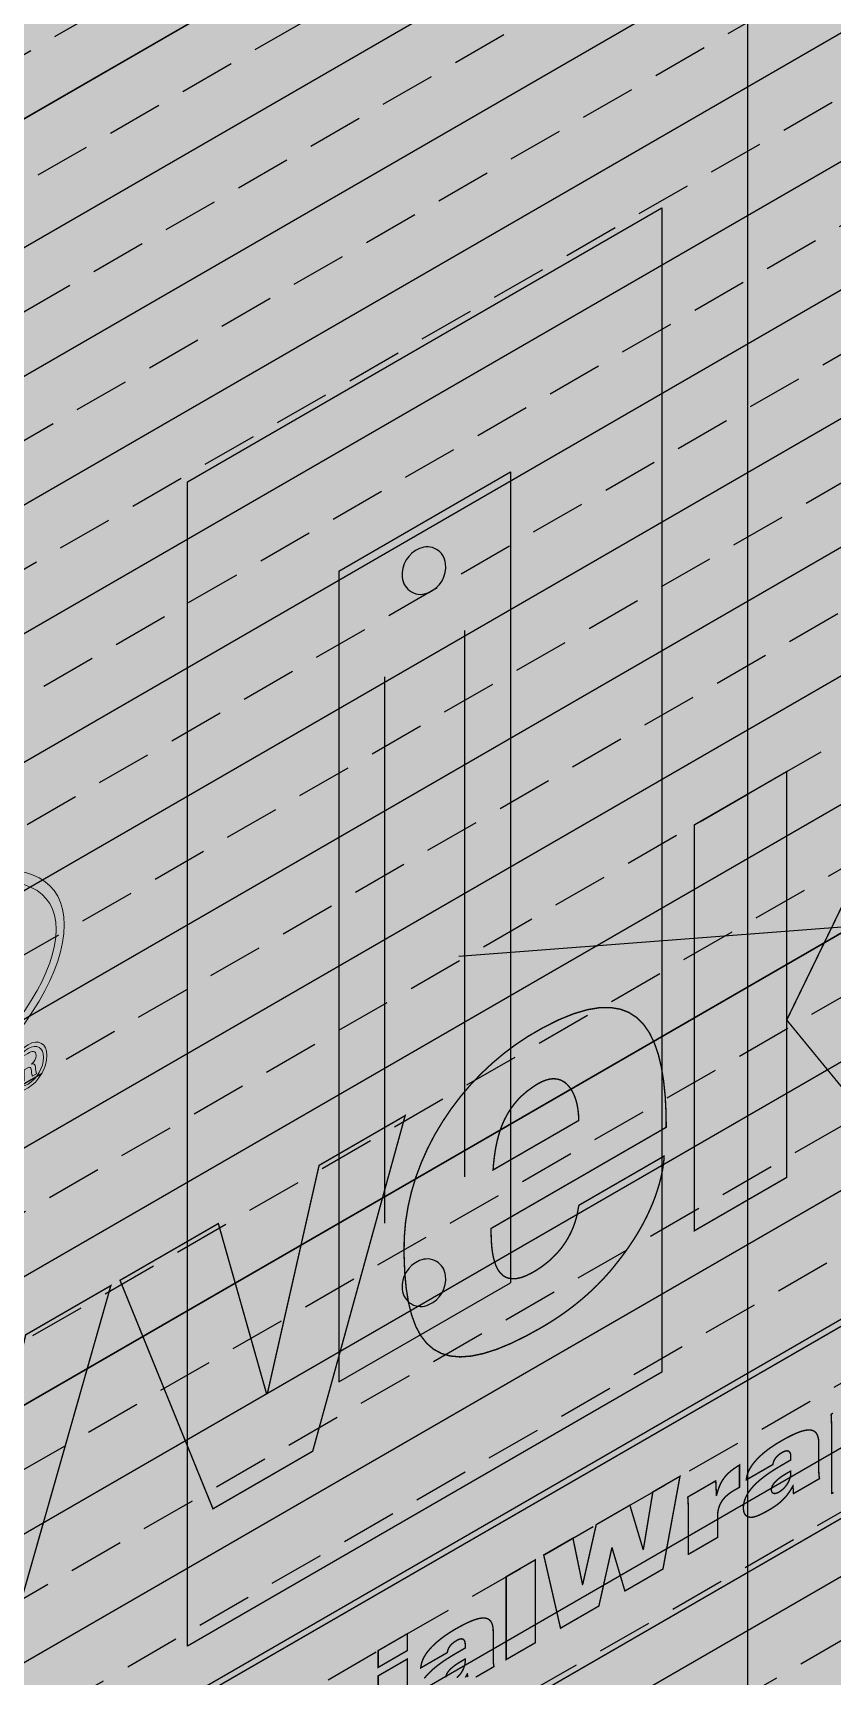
# Model space of a CAD drawing. Extents: x 124.1 to 175.1, y 313.3 to 379.3.
# Drawn here: x 138.65 to 141.34, y 353.72 to 359.25 of the extents above; entities that cross this region are included whole.
import ezdxf

# ---------------------------------------------------------------- set-up
doc = ezdxf.new("R2010")
doc.units = 0
doc.header["$LTSCALE"] = 1.5
doc.header["$MEASUREMENT"] = 0
doc.linetypes.add('DASHED', pattern=[0.75, 0.5, -0.25])
for name, color, linetype in [('DUPONTLOGO', 250, 'CONTINUOUS'), ('FASTENING', 250, 'CONTINUOUS'), ('StraightFlash', 252, 'CONTINUOUS'), ('STRUCTURE', 250, 'CONTINUOUS'), ('TEXT', 7, 'CONTINUOUS')]:
    doc.layers.add(name, color=color, linetype=linetype)
doc.layers.add('EXTERIOR INSULATION', color=7, linetype='CONTINUOUS', true_color=0xcdd69f)
doc.layers.add('Tyvek CommercialWrap', color=7, linetype='DASHED', true_color=0x00538e)
doc.styles.add('DETAILS', font='sanss___.ttf', dxfattribs={"height": 1})
doc.dimstyles.new('TYVEKDETAILS', dxfattribs={"dimscale": 6, "dimtxt": 1.5, "dimasz": 0.1, "dimexe": 0.75, "dimexo": 0.75, "dimgap": 0.75, "dimtad": 0, "dimtih": 1, "dimtoh": 1, "dimdec": 4, "dimzin": 0, "dimdsep": 46, "dimlunit": 4, "dimtxsty": 'DETAILS', "dimcen": 0.0625, "dimadec": 0, "dimazin": 0, "dimtfac": 1, "dimtdec": 4, "dimtofl": 0, "dimtmove": 0, "dimatfit": 3, "dimfxl": 1, "dimfrac": 2, "dimtolj": 1, "dimtzin": 0, "dimarcsym": 0})

# ---------------------------------------------------------------- blocks, each defined once
blk = doc.blocks.new('CW logo')
at = {"layer": 'DUPONTLOGO', "lineweight": 35, "true_color": 0x00538e}
h = blk.add_hatch(color=154, dxfattribs=at)
h.paths.add_polyline_path([(0, 2.3551), (-0.3621, 2.1461), (-0.3621, 2.4109), (0.6981, 3.023), (0.6981, 2.7582), (0.3277, 2.5443), (0.3277, 1.443), (0, 1.2538)])
h.paths.add_polyline_path([(1.5206, 3.0816), (1.0732, 1.5101), (0.7864, 1.3445), (0.9027, 1.7466), (0.5586, 2.5262), (0.8913, 2.7183), (1.0535, 2.1515), (1.0568, 2.1534), (1.2338, 2.916)])
h.paths.add_polyline_path([(1.8645, 2.3303), (1.5515, 3.0995), (1.8826, 3.2906), (2.0448, 2.7182), (2.0481, 2.7201), (2.2218, 3.4864), (2.5118, 3.6539), (2.2004, 2.5242)])
h.paths.add_polyline_path([(2.8011, 3.2741), (2.8012, 3.2529), (2.8019, 3.2325), (2.8033, 3.2131), (2.8055, 3.1948), (2.8086, 3.1778), (2.8127, 3.1622), (2.8177, 3.1481), (2.8239, 3.1358), (2.8312, 3.1253), (2.8397, 3.1167), (2.8495, 3.1104), (2.8606, 3.1062), (2.8732, 3.1046), (2.8873, 3.1054), (2.903, 3.109), (2.9202, 3.1155), (2.9392, 3.1249), (2.9553, 3.1344), (2.9695, 3.1439), (2.9831, 3.1539), (2.996, 3.1644), (3.0082, 3.1755), (3.0197, 3.1871), (3.0304, 3.1991), (3.0404, 3.2117), (3.0497, 3.2247), (3.0581, 3.2382), (3.0658, 3.2522), (3.0728, 3.2665), (3.0789, 3.2813), (3.0842, 3.2965), (3.0887, 3.312), (3.0923, 3.328), (3.0951, 3.3443), (3.097, 3.3522), (3.1027, 3.3555), (3.1133, 3.3616), (3.1279, 3.37), (3.1459, 3.3804), (3.1668, 3.3925), (3.1896, 3.4057), (3.2139, 3.4197), (3.2389, 3.4341), (3.2639, 3.4485), (3.2883, 3.4626), (3.3114, 3.4759), (3.3324, 3.4881), (3.3508, 3.4987), (3.3659, 3.5074), (3.3769, 3.5138), (3.3832, 3.5174), (3.3839, 3.5107), (3.3812, 3.4883), (3.3775, 3.466), (3.3727, 3.4438), (3.3669, 3.4217), (3.3602, 3.3998), (3.3527, 3.378), (3.3443, 3.3565), (3.3351, 3.3353), (3.3253, 3.3144), (3.3148, 3.2937), (3.3037, 3.2735), (3.292, 3.2537), (3.2798, 3.2342), (3.2672, 3.2153), (3.2542, 3.1968), (3.2409, 3.1789), (3.2274, 3.1616), (3.2146, 3.1454), (3.2015, 3.1296), (3.1879, 3.1142), (3.174, 3.0992), (3.1598, 3.0846), (3.1453, 3.0704), (3.1305, 3.0567), (3.1154, 3.0433), (3.1001, 3.0303), (3.0845, 3.0177), (3.0687, 3.0055), (3.0527, 2.9937), (3.0365, 2.9823), (3.0201, 2.9712), (3.0036, 2.9605), (2.9869, 2.9502), (2.9702, 2.9403), (2.9189, 2.912), (2.867, 2.8866), (2.819, 2.8669), (2.7747, 2.8529), (2.7342, 2.8444), (2.6973, 2.8417), (2.6639, 2.8446), (2.634, 2.8532), (2.6075, 2.8674), (2.5843, 2.8874), (2.5643, 2.9131), (2.5475, 2.9444), (2.5338, 2.9816), (2.523, 3.0244), (2.5152, 3.073), (2.5102, 3.1274), (2.5079, 3.1875), (2.5087, 3.2437), (2.5131, 3.2956), (2.5213, 3.3468), (2.5329, 3.3974), (2.5479, 3.447), (2.5661, 3.4956), (2.5872, 3.5431), (2.6111, 3.5892), (2.6378, 3.6338), (2.6669, 3.6769), (2.6983, 3.7182), (2.7319, 3.7576), (2.7675, 3.7949), (2.8049, 3.8301), (2.844, 3.863), (2.8846, 3.8934), (2.9265, 3.9212), (2.9757, 3.9497), (3.0296, 3.9767), (3.0792, 3.9968), (3.1245, 4.0102), (3.1656, 4.0171), (3.2028, 4.0177), (3.2362, 4.0122), (3.2659, 4.0008), (3.292, 3.9836), (3.3147, 3.9608), (3.3342, 3.9327), (3.3505, 3.8994), (3.3639, 3.861), (3.3744, 3.8179), (3.3822, 3.7701), (3.3875, 3.7179), (3.3904, 3.6614), (3.3907, 3.6145), (3.3825, 3.6098), (3.3641, 3.5992), (3.3368, 3.5834), (3.3021, 3.5633), (3.2612, 3.5398), (3.2157, 3.5135), (3.1668, 3.4853), (3.1161, 3.4559), (3.0647, 3.4263), (3.0143, 3.3972), (2.966, 3.3693), (2.9214, 3.3436), (2.8818, 3.3207), (2.8486, 3.3015), (2.8232, 3.2868), (2.8069, 3.2774)])
h.paths.add_polyline_path([(3.4854, 3.2661), (3.4854, 4.6323), (3.7967, 4.812), (3.7967, 3.4459)])
h.paths.add_polyline_path([(3.7967, 3.9757), (4.0803, 4.5594), (4.4195, 4.7553), (4.1409, 4.1952), (4.4604, 3.8291), (4.0917, 3.6161)])
h.paths.add_polyline_path([(3.0072, 3.5861), (3.031, 3.5998), (3.0523, 3.6121), (3.0702, 3.6225), (3.0841, 3.6305), (3.0961, 3.6374), (3.096, 3.6468), (3.0955, 3.6559), (3.0948, 3.6649), (3.0937, 3.6736), (3.0924, 3.6821), (3.0908, 3.6904), (3.0889, 3.6984), (3.0868, 3.7061), (3.0843, 3.7135), (3.0816, 3.7207), (3.0786, 3.7275), (3.0753, 3.734), (3.0718, 3.7402), (3.0679, 3.746), (3.0639, 3.7514), (3.0595, 3.7564), (3.0549, 3.761), (3.0501, 3.7651), (3.0449, 3.7686), (3.0396, 3.7716), (3.0339, 3.7741), (3.028, 3.7759), (3.0218, 3.7772), (3.0154, 3.7778), (3.0087, 3.7779), (3.0018, 3.7772), (2.9946, 3.7759), (2.9871, 3.7739), (2.9794, 3.7711), (2.9714, 3.7677), (2.9631, 3.7635), (2.9546, 3.7585), (2.9405, 3.7493), (2.9224, 3.736), (2.9059, 3.7218), (2.8911, 3.707), (2.8779, 3.6914), (2.8661, 3.6752), (2.8557, 3.6584), (2.8466, 3.6411), (2.8386, 3.6232), (2.8318, 3.6048), (2.826, 3.586), (2.8211, 3.5668), (2.817, 3.5472), (2.8137, 3.5272), (2.811, 3.5069), (2.8089, 3.4864), (2.8079, 3.471), (2.8125, 3.4737), (2.8227, 3.4796), (2.8377, 3.4882), (2.8565, 3.4991), (2.8785, 3.5118), (2.9029, 3.5258), (2.9287, 3.5408), (2.9552, 3.5561), (2.9817, 3.5713)], flags=16)
at = {"layer": 'DUPONTLOGO', "true_color": 0xe0393d}
h = blk.add_hatch(color=242, dxfattribs=at)
edge = h.paths.add_edge_path()
edge.add_spline(control_points=[(1.3632, 4.2961), (1.3632, 4.6005), (0.8882, 4.5239), (0.232, 4.1451), (-0.4241, 3.7662), (-0.9012, 3.2932), (-0.9012, 2.9888), (-0.9012, 2.682), (-0.4241, 2.7598), (0.232, 3.1387), (0.8882, 3.5175), (1.3632, 3.9893), (1.3632, 4.2961)], knot_values=[0, 0, 0, 0, 1, 1, 1, 2, 2, 2, 3, 3, 3, 4, 4, 4, 4], degree=3, periodic=0)
edge = h.paths.add_edge_path(flags=16)
edge.add_spline(control_points=[(0.232, 4.1146), (-0.398, 3.7509), (-0.8728, 3.2794), (-0.8728, 3.0051)], knot_values=[1, 1, 1, 1, 2, 2, 2, 2], degree=3, periodic=0)
edge.add_spline(control_points=[(-0.8728, 3.0051), (-0.8728, 2.7285), (-0.398, 2.8054), (0.232, 3.1692)], knot_values=[0, 0, 0, 0, 1, 1, 1, 1], degree=3, periodic=0)
edge.add_spline(control_points=[(0.232, 3.1692), (0.862, 3.5329), (1.3368, 4.0043), (1.3368, 4.2809)], knot_values=[3, 3, 3, 3, 4, 4, 4, 4], degree=3, periodic=0)
edge.add_spline(control_points=[(1.3368, 4.2809), (1.3368, 4.5551), (0.862, 4.4783), (0.232, 4.1146)], knot_values=[2, 2, 2, 2, 3, 3, 3, 3], degree=3, periodic=0)
h = blk.add_hatch(color=242, dxfattribs=at)
edge = h.paths.add_edge_path()
edge.add_spline(control_points=[(1.3051, 3.8564), (1.3051, 3.8965), (1.2771, 3.9128), (1.2422, 3.8927)], knot_values=[3, 3, 3, 3, 4, 4, 4, 4], degree=3, periodic=0)
edge.add_spline(control_points=[(1.2422, 3.8927), (1.2072, 3.8725), (1.179, 3.8237), (1.179, 3.7836)], knot_values=[0, 0, 0, 0, 1, 1, 1, 1], degree=3, periodic=0)
edge.add_spline(control_points=[(1.179, 3.7836), (1.179, 3.7431), (1.2072, 3.7269), (1.2422, 3.7471)], knot_values=[1, 1, 1, 1, 2, 2, 2, 2], degree=3, periodic=0)
edge.add_spline(control_points=[(1.2422, 3.7471), (1.2771, 3.7672), (1.3051, 3.816), (1.3051, 3.8564)], knot_values=[2, 2, 2, 2, 3, 3, 3, 3], degree=3, periodic=0)
edge = h.paths.add_edge_path(flags=16)
edge.add_spline(control_points=[(1.2422, 3.8799), (1.2709, 3.8964), (1.294, 3.883), (1.294, 3.85)], knot_values=[2, 2, 2, 2, 3, 3, 3, 3], degree=3, periodic=0)
edge.add_spline(control_points=[(1.294, 3.85), (1.294, 3.8167), (1.2709, 3.7765), (1.2422, 3.7599)], knot_values=[3, 3, 3, 3, 4, 4, 4, 4], degree=3, periodic=0)
edge.add_spline(control_points=[(1.2422, 3.7599), (1.2134, 3.7433), (1.1901, 3.7567), (1.19, 3.79)], knot_values=[0, 0, 0, 0, 1, 1, 1, 1], degree=3, periodic=0)
edge.add_spline(control_points=[(1.19, 3.79), (1.19, 3.8229), (1.2134, 3.8632), (1.2422, 3.8799)], knot_values=[1, 1, 1, 1, 2, 2, 2, 2], degree=3, periodic=0)
h = blk.add_hatch(color=242, dxfattribs=at)
edge = h.paths.add_edge_path(flags=16)
edge.add_spline(control_points=[(1.241, 3.8279), (1.241, 3.8279), (1.2288, 3.8208), (1.2288, 3.8208), (1.2288, 3.8208), (1.2288, 3.8428), (1.2288, 3.8428), (1.2288, 3.8428), (1.2427, 3.8508), (1.2427, 3.8508), (1.2519, 3.8561), (1.2544, 3.8543), (1.2544, 3.8478), (1.2544, 3.8413), (1.2519, 3.8347), (1.241, 3.8279)], knot_values=[0, 0, 0, 0, 1, 1, 1, 2, 2, 2, 3, 3, 3, 4, 4, 4, 5, 5, 5, 5], degree=3, periodic=0)
edge = h.paths.add_edge_path()
edge.add_spline(control_points=[(1.2538, 3.8266), (1.2538, 3.8266), (1.2538, 3.8271), (1.2538, 3.8271), (1.2636, 3.835), (1.2689, 3.8457), (1.2689, 3.8556), (1.2689, 3.875), (1.2548, 3.8711), (1.2413, 3.8633), (1.2413, 3.8633), (1.2172, 3.8494), (1.2172, 3.8494), (1.2172, 3.8494), (1.2172, 3.7639), (1.2172, 3.7639), (1.2172, 3.7639), (1.2288, 3.7706), (1.2288, 3.7706), (1.2288, 3.7706), (1.2288, 3.8075), (1.2288, 3.8075), (1.2288, 3.8075), (1.2385, 3.8131), (1.2385, 3.8131), (1.2425, 3.8151), (1.2464, 3.8177), (1.2492, 3.8158), (1.2526, 3.8137), (1.2526, 3.807), (1.2535, 3.8001), (1.2539, 3.7953), (1.2551, 3.7906), (1.256, 3.7862), (1.256, 3.7862), (1.2707, 3.7947), (1.2707, 3.7947), (1.2682, 3.801), (1.2674, 3.8095), (1.2663, 3.8171), (1.2652, 3.8256), (1.264, 3.8302), (1.2538, 3.8266)], knot_values=[0, 0, 0, 0, 1, 1, 1, 2, 2, 2, 3, 3, 3, 4, 4, 4, 5, 5, 5, 6, 6, 6, 7, 7, 7, 8, 8, 8, 9, 9, 9, 10, 10, 10, 11, 11, 11, 12, 12, 12, 13, 13, 13, 14, 14, 14, 14], degree=3, periodic=0)
at = {"layer": 'DUPONTLOGO', "color": 154, "lineweight": 35, "true_color": 0x00538e, "const_width": 0.00471}
for points in [[(3.4854, 3.2661), (3.4854, 4.6323), (3.7967, 4.812), (3.7967, 3.4459), (3.4854, 3.2661)], [(3.7967, 3.9757), (4.0803, 4.5594), (4.4195, 4.7553), (4.1409, 4.1952), (4.4604, 3.8291), (4.0917, 3.6161), (3.7967, 3.9757)], [(1.8645, 2.3303), (1.5515, 3.0995), (1.8826, 3.2906), (2.0448, 2.7182), (2.0481, 2.7201), (2.2218, 3.4864), (2.5118, 3.6539), (2.2004, 2.5242), (1.8645, 2.3303)], [(4.4855, 2.5897), (4.4855, 3.2366), (0, 0.647), (0, 0), (4.4855, 2.5897)], [(1.5206, 3.0816), (1.0732, 1.5101), (0.7864, 1.3445), (0.9027, 1.7466), (0.5586, 2.5262), (0.8913, 2.7183), (1.0535, 2.1515), (1.0568, 2.1534), (1.2338, 2.916), (1.5206, 3.0816)], [(3.9543, 2.3852), (3.9507, 2.383), (3.9486, 2.3818), (3.9482, 2.3819), (3.9482, 2.385), (3.9482, 2.3915), (3.9482, 2.4007), (3.9482, 2.4123), (3.9482, 2.4259), (3.9482, 2.4409), (3.9482, 2.457), (3.9482, 2.4736), (3.9482, 2.4904), (3.9482, 2.5069), (3.9482, 2.5227), (3.9483, 2.5372), (3.9483, 2.5501), (3.9483, 2.5609), (3.9483, 2.5692), (3.9483, 2.5745), (3.9483, 2.5764), (3.9482, 2.5799), (3.9482, 2.5837), (3.9482, 2.5875), (3.9481, 2.5915), (3.9481, 2.5956), (3.948, 2.5998), (3.9479, 2.6041), (3.9478, 2.6084), (3.9477, 2.6128), (3.9476, 2.6172), (3.9475, 2.6216), (3.9473, 2.626), (3.9471, 2.6303), (3.947, 2.6347), (3.9468, 2.6389), (3.9465, 2.6431), (3.9463, 2.6473), (3.9466, 2.6489), (3.9487, 2.6501), (3.9523, 2.6522)], [(2.9783, 2.1749), (3.0767, 2.2317), (3.1089, 2.0759), (3.1098, 2.0765), (3.1551, 2.2769), (3.2685, 2.3424), (3.313, 2.1938), (3.314, 2.1944), (3.3458, 2.3871), (3.4372, 2.4398), (3.3799, 2.1277), (3.2517, 2.0537), (3.2086, 2.1984), (3.2076, 2.1978), (3.1641, 2.0031), (3.0349, 1.9285), (2.9783, 2.1749)], [(2.9502, 2.1586), (2.9502, 1.8796), (2.8518, 1.8228), (2.8518, 2.1019), (2.9502, 2.1586)], [(2.7221, 1.7637), (2.7219, 1.766), (2.7218, 1.7681), (2.7217, 1.77), (2.7216, 1.7717), (2.7215, 1.7732), (2.7214, 1.7743), (2.7214, 1.7749), (2.7211, 1.7748), (2.7179, 1.7685), (2.7144, 1.7625)], [(2.5764, 1.7596), (2.5833, 1.7682), (2.591, 1.7766), (2.5994, 1.7848), (2.6085, 1.7928), (2.6181, 1.8007), (2.6282, 1.8084), (2.6388, 1.816), (2.6498, 1.8234), (2.6612, 1.8307), (2.6728, 1.8378), (2.6846, 1.8448), (2.687, 1.8462), (2.6877, 1.8466), (2.6887, 1.8472), (2.6901, 1.848), (2.6919, 1.849), (2.6938, 1.8501), (2.6959, 1.8513), (2.6982, 1.8526), (2.7005, 1.854), (2.7028, 1.8553), (2.705, 1.8566), (2.7072, 1.8578), (2.7091, 1.859), (2.7108, 1.8599), (2.7122, 1.8607), (2.7132, 1.8613), (2.7138, 1.8617), (2.714, 1.8618), (2.714, 1.8619), (2.714, 1.8623), (2.714, 1.8628), (2.714, 1.8634), (2.714, 1.8641), (2.714, 1.8649), (2.714, 1.8658), (2.714, 1.8667), (2.714, 1.8677), (2.714, 1.8686), (2.714, 1.8695), (2.714, 1.8703), (2.714, 1.8711), (2.714, 1.8717), (2.714, 1.8722), (2.714, 1.8725), (2.714, 1.8727), (2.714, 1.8746), (2.7138, 1.8772), (2.7135, 1.8797), (2.713, 1.8821), (2.7123, 1.8842), (2.7115, 1.8862), (2.7105, 1.8879), (2.7093, 1.8894), (2.7079, 1.8906), (2.7063, 1.8916), (2.7044, 1.8922), (2.7024, 1.8926), (2.7001, 1.8926), (2.6975, 1.8922), (2.6947, 1.8915), (2.6917, 1.8903), (2.6883, 1.8888), (2.6847, 1.8868), (2.681, 1.8845), (2.6776, 1.8822), (2.6745, 1.8799), (2.6716, 1.8776), (2.669, 1.8753), (2.6667, 1.8729), (2.6645, 1.8705), (2.6627, 1.8682), (2.661, 1.8658), (2.6595, 1.8634), (2.6582, 1.8611), (2.6571, 1.8587), (2.6562, 1.8564), (2.6554, 1.8541), (2.6548, 1.8518), (2.6543, 1.8496), (2.6539, 1.8473), (2.6535, 1.8462), (2.6517, 1.8452), (2.6486, 1.8434), (2.6442, 1.8409), (2.6388, 1.8378), (2.6325, 1.8341), (2.6256, 1.8302), (2.6183, 1.8259), (2.6107, 1.8216), (2.6031, 1.8172), (2.5956, 1.8129), (2.5885, 1.8088), (2.5819, 1.805), (2.5761, 1.8016), (2.5713, 1.7988), (2.5675, 1.7967), (2.5652, 1.7953), (2.5643, 1.7948), (2.5647, 1.7992), (2.5654, 1.8036), (2.5663, 1.808), (2.5675, 1.8124), (2.5689, 1.8167), (2.5705, 1.821), (2.5724, 1.8253), (2.5746, 1.8296), (2.5769, 1.8338), (2.5794, 1.838), (2.5821, 1.8421), (2.585, 1.8462), (2.5881, 1.8503), (2.5914, 1.8543), (2.5948, 1.8583), (2.5983, 1.8623), (2.602, 1.8662), (2.6059, 1.87), (2.6098, 1.8738), (2.6138, 1.8776), (2.618, 1.8813), (2.6222, 1.8849), (2.6265, 1.8884), (2.6308, 1.8919), (2.6353, 1.8953), (2.6397, 1.8986), (2.6442, 1.9019), (2.6487, 1.905), (2.6533, 1.9081), (2.6578, 1.9111), (2.6623, 1.9141), (2.6669, 1.9169), (2.6714, 1.9197), (2.6759, 1.9224), (2.6803, 1.925), (2.6937, 1.9325), (2.7074, 1.9399), (2.7202, 1.9462), (2.7321, 1.9516), (2.7431, 1.9559), (2.7532, 1.9593), (2.7624, 1.9615), (2.7708, 1.9627), (2.7783, 1.9628), (2.7849, 1.9618), (2.7906, 1.9597), (2.7956, 1.9565), (2.7997, 1.9521), (2.803, 1.9466), (2.8055, 1.9399), (2.8072, 1.932), (2.8081, 1.9229), (2.8083, 1.9158), (2.8083, 1.9144), (2.8083, 1.9115), (2.8083, 1.9073), (2.8083, 1.9019), (2.8083, 1.8956), (2.8083, 1.8887), (2.8083, 1.8812), (2.8083, 1.8734), (2.8083, 1.8655), (2.8083, 1.8577), (2.8083, 1.8502), (2.8083, 1.8433), (2.8083, 1.8371), (2.8083, 1.8318), (2.8083, 1.8276), (2.8083, 1.8248), (2.8083, 1.8235), (2.8083, 1.8225), (2.8083, 1.8213), (2.8084, 1.8201), (2.8084, 1.8188), (2.8085, 1.8175), (2.8085, 1.8163), (2.8086, 1.815), (2.8087, 1.8136), (2.8089, 1.8123), (2.809, 1.8109), (2.8092, 1.8095), (2.8093, 1.8081), (2.8095, 1.8066), (2.8097, 1.8051), (2.81, 1.8036), (2.8102, 1.802), (2.8105, 1.8004), (2.8107, 1.799), (2.8095, 1.7984), (2.807, 1.7969), (2.8031, 1.7947), (2.7981, 1.7918), (2.7923, 1.7884), (2.7857, 1.7846), (2.7787, 1.7806), (2.7713, 1.7763), (2.7638, 1.772), (2.7564, 1.7677), (2.7493, 1.7636)], [(2.5192, 1.9098), (2.5192, 1.8533), (2.4208, 1.7965), (2.4208, 1.853), (2.5192, 1.9098)], [(2.5192, 1.8248), (2.5192, 1.6308), (2.4208, 1.574), (2.4208, 1.768), (2.5192, 1.8248)], [(2.6857, 1.762), (2.6894, 1.7654), (2.6929, 1.7689), (2.6962, 1.7727), (2.6992, 1.7766), (2.7019, 1.7807), (2.7044, 1.7849), (2.7067, 1.7891), (2.7086, 1.7935), (2.7103, 1.7978), (2.7116, 1.8022), (2.7127, 1.8066), (2.7134, 1.8109), (2.7139, 1.8152), (2.714, 1.8186), (2.714, 1.8187), (2.714, 1.8189), (2.714, 1.8192), (2.714, 1.8195), (2.714, 1.82), (2.714, 1.8205), (2.714, 1.821), (2.714, 1.8216), (2.714, 1.8221), (2.714, 1.8227), (2.714, 1.8232), (2.714, 1.8236), (2.714, 1.824), (2.714, 1.8244), (2.714, 1.8246), (2.714, 1.8247), (2.7139, 1.8247), (2.7137, 1.8245), (2.7132, 1.8242), (2.7125, 1.8238), (2.7116, 1.8233), (2.7107, 1.8228), (2.7096, 1.8222), (2.7086, 1.8216), (2.7074, 1.8209), (2.7063, 1.8203), (2.7053, 1.8197), (2.7043, 1.8191), (2.7034, 1.8186), (2.7026, 1.8181), (2.7021, 1.8178), (2.7017, 1.8176), (2.7016, 1.8175), (2.6949, 1.8136), (2.6888, 1.8097), (2.6831, 1.806), (2.6779, 1.8023), (2.6732, 1.7986), (2.669, 1.7951), (2.6652, 1.7916), (2.6618, 1.7882), (2.6588, 1.7849), (2.6562, 1.7816), (2.6541, 1.7784), (2.6523, 1.7752), (2.6509, 1.7721), (2.6498, 1.769), (2.6491, 1.766), (2.6488, 1.763)]]:
    blk.add_lwpolyline(points, dxfattribs=at)
for points in [[(2.8011, 3.2741), (2.8012, 3.2529), (2.8019, 3.2325), (2.8033, 3.2131), (2.8055, 3.1948), (2.8086, 3.1778), (2.8127, 3.1622), (2.8177, 3.1481), (2.8239, 3.1358), (2.8312, 3.1253), (2.8397, 3.1167), (2.8495, 3.1104), (2.8606, 3.1062), (2.8732, 3.1046), (2.8873, 3.1054), (2.903, 3.109), (2.9202, 3.1155), (2.9392, 3.1249), (2.9553, 3.1344), (2.9695, 3.1439), (2.9831, 3.1539), (2.996, 3.1644), (3.0082, 3.1755), (3.0197, 3.1871), (3.0304, 3.1991), (3.0404, 3.2117), (3.0497, 3.2247), (3.0581, 3.2382), (3.0658, 3.2522), (3.0728, 3.2665), (3.0789, 3.2813), (3.0842, 3.2965), (3.0887, 3.312), (3.0923, 3.328), (3.0951, 3.3443), (3.097, 3.3522), (3.1027, 3.3555), (3.1133, 3.3616), (3.1279, 3.37), (3.1459, 3.3804), (3.1668, 3.3925), (3.1896, 3.4057), (3.2139, 3.4197), (3.2389, 3.4341), (3.2639, 3.4485), (3.2883, 3.4626), (3.3114, 3.4759), (3.3324, 3.4881), (3.3508, 3.4987), (3.3659, 3.5074), (3.3769, 3.5138), (3.3832, 3.5174), (3.3839, 3.5107), (3.3812, 3.4883), (3.3775, 3.466), (3.3727, 3.4438), (3.3669, 3.4217), (3.3602, 3.3998), (3.3527, 3.378), (3.3443, 3.3565), (3.3351, 3.3353), (3.3253, 3.3144), (3.3148, 3.2937), (3.3037, 3.2735), (3.292, 3.2537), (3.2798, 3.2342), (3.2672, 3.2153), (3.2542, 3.1968), (3.2409, 3.1789), (3.2274, 3.1616), (3.2146, 3.1454), (3.2015, 3.1296), (3.1879, 3.1142), (3.174, 3.0992), (3.1598, 3.0846), (3.1453, 3.0704), (3.1305, 3.0567), (3.1154, 3.0433), (3.1001, 3.0303), (3.0845, 3.0177), (3.0687, 3.0055), (3.0527, 2.9937), (3.0365, 2.9823), (3.0201, 2.9712), (3.0036, 2.9605), (2.9869, 2.9502), (2.9702, 2.9403), (2.9189, 2.912), (2.867, 2.8866), (2.819, 2.8669), (2.7747, 2.8529), (2.7342, 2.8444), (2.6973, 2.8417), (2.6639, 2.8446), (2.634, 2.8532), (2.6075, 2.8674), (2.5843, 2.8874), (2.5643, 2.9131), (2.5475, 2.9444), (2.5338, 2.9816), (2.523, 3.0244), (2.5152, 3.073), (2.5102, 3.1274), (2.5079, 3.1875), (2.5087, 3.2437), (2.5131, 3.2956), (2.5213, 3.3468), (2.5329, 3.3974), (2.5479, 3.447), (2.5661, 3.4956), (2.5872, 3.5431), (2.6111, 3.5892), (2.6378, 3.6338), (2.6669, 3.6769), (2.6983, 3.7182), (2.7319, 3.7576), (2.7675, 3.7949), (2.8049, 3.8301), (2.844, 3.863), (2.8846, 3.8934), (2.9265, 3.9212), (2.9757, 3.9497), (3.0296, 3.9767), (3.0792, 3.9968), (3.1245, 4.0102), (3.1656, 4.0171), (3.2028, 4.0177), (3.2362, 4.0122), (3.2659, 4.0008), (3.292, 3.9836), (3.3147, 3.9608), (3.3342, 3.9327), (3.3505, 3.8994), (3.3639, 3.861), (3.3744, 3.8179), (3.3822, 3.7701), (3.3875, 3.7179), (3.3904, 3.6614), (3.3907, 3.6145), (3.3825, 3.6098), (3.3641, 3.5992), (3.3368, 3.5834), (3.3021, 3.5633), (3.2612, 3.5398), (3.2157, 3.5135), (3.1668, 3.4853), (3.1161, 3.4559), (3.0647, 3.4263), (3.0143, 3.3972), (2.966, 3.3693), (2.9214, 3.3436), (2.8818, 3.3207), (2.8486, 3.3015), (2.8232, 3.2868), (2.8069, 3.2774)], [(3.0961, 3.6374), (3.096, 3.6468), (3.0955, 3.6559), (3.0948, 3.6649), (3.0937, 3.6736), (3.0924, 3.6821), (3.0908, 3.6904), (3.0889, 3.6984), (3.0868, 3.7061), (3.0843, 3.7135), (3.0816, 3.7207), (3.0786, 3.7275), (3.0753, 3.734), (3.0718, 3.7402), (3.0679, 3.746), (3.0639, 3.7514), (3.0595, 3.7564), (3.0549, 3.761), (3.0501, 3.7651), (3.0449, 3.7686), (3.0396, 3.7716), (3.0339, 3.7741), (3.028, 3.7759), (3.0218, 3.7772), (3.0154, 3.7778), (3.0087, 3.7779), (3.0018, 3.7772), (2.9946, 3.7759), (2.9871, 3.7739), (2.9794, 3.7711), (2.9714, 3.7677), (2.9631, 3.7635), (2.9546, 3.7585), (2.9405, 3.7493), (2.9224, 3.736), (2.9059, 3.7218), (2.8911, 3.707), (2.8779, 3.6914), (2.8661, 3.6752), (2.8557, 3.6584), (2.8466, 3.6411), (2.8386, 3.6232), (2.8318, 3.6048), (2.826, 3.586), (2.8211, 3.5668), (2.817, 3.5472), (2.8137, 3.5272), (2.811, 3.5069), (2.8089, 3.4864), (2.8079, 3.471), (2.8125, 3.4737), (2.8227, 3.4796), (2.8377, 3.4882), (2.8565, 3.4991), (2.8785, 3.5118), (2.9029, 3.5258), (2.9287, 3.5408), (2.9552, 3.5561), (2.9817, 3.5713), (3.0072, 3.5861), (3.031, 3.5998), (3.0523, 3.6121), (3.0702, 3.6225), (3.0841, 3.6305), (3.093, 3.6356)], [(3.6608, 2.4278), (3.6612, 2.4322), (3.6618, 2.4367), (3.6627, 2.441), (3.6639, 2.4454), (3.6653, 2.4497), (3.667, 2.454), (3.6689, 2.4583), (3.671, 2.4626), (3.6733, 2.4668), (3.6759, 2.471), (3.6786, 2.4752), (3.6815, 2.4793), (3.6846, 2.4833), (3.6878, 2.4874), (3.6913, 2.4914), (3.6948, 2.4953), (3.6985, 2.4992), (3.7023, 2.5031), (3.7063, 2.5069), (3.7103, 2.5107), (3.7144, 2.5143), (3.7186, 2.5179), (3.7229, 2.5215), (3.7273, 2.525), (3.7317, 2.5284), (3.7361, 2.5317), (3.7406, 2.5349), (3.7452, 2.5381), (3.7497, 2.5412), (3.7542, 2.5442), (3.7588, 2.5471), (3.7633, 2.55), (3.7678, 2.5527), (3.7723, 2.5554), (3.7768, 2.558), (3.7901, 2.5656), (3.8038, 2.5729), (3.8166, 2.5793), (3.8285, 2.5846), (3.8395, 2.589), (3.8496, 2.5923), (3.8588, 2.5945), (3.8672, 2.5957), (3.8747, 2.5958), (3.8813, 2.5948), (3.8871, 2.5927), (3.892, 2.5895), (3.8961, 2.5851), (3.8994, 2.5796), (3.9019, 2.5729), (3.9036, 2.565), (3.9045, 2.5559), (3.9047, 2.5488), (3.9047, 2.5474), (3.9047, 2.5445), (3.9047, 2.5403), (3.9047, 2.5349), (3.9047, 2.5286), (3.9047, 2.5216), (3.9047, 2.5142), (3.9047, 2.5064), (3.9047, 2.4985), (3.9047, 2.4907), (3.9047, 2.4832), (3.9047, 2.4763), (3.9047, 2.4701), (3.9047, 2.4648), (3.9047, 2.4606), (3.9047, 2.4578), (3.9047, 2.4565), (3.9047, 2.4555), (3.9047, 2.4543), (3.9048, 2.4531), (3.9048, 2.4518), (3.9049, 2.4505), (3.905, 2.4493), (3.9051, 2.448), (3.9052, 2.4466), (3.9053, 2.4453), (3.9054, 2.4439), (3.9056, 2.4425), (3.9058, 2.4411), (3.9059, 2.4396), (3.9062, 2.4381), (3.9064, 2.4366), (3.9066, 2.435), (3.9069, 2.4334), (3.9071, 2.432), (3.906, 2.4314), (3.9034, 2.4299), (3.8995, 2.4277), (3.8945, 2.4248), (3.8887, 2.4214), (3.8821, 2.4176), (3.8751, 2.4136), (3.8677, 2.4093), (3.8602, 2.405), (3.8528, 2.4007), (3.8457, 2.3966), (3.8391, 2.3928), (3.8331, 2.3893), (3.8279, 2.3864), (3.8238, 2.384), (3.821, 2.3824), (3.8196, 2.3815), (3.8195, 2.3816), (3.8194, 2.3821), (3.8194, 2.3831), (3.8193, 2.3844), (3.8192, 2.3861), (3.8191, 2.3879), (3.8189, 2.39), (3.8188, 2.3922), (3.8186, 2.3945), (3.8185, 2.3968), (3.8183, 2.399), (3.8182, 2.4011), (3.8181, 2.403), (3.818, 2.4048), (3.8179, 2.4062), (3.8178, 2.4073), (3.8178, 2.408), (3.8176, 2.4078), (3.8143, 2.4015), (3.8108, 2.3955), (3.8073, 2.3897), (3.8035, 2.3842), (3.7997, 2.3789), (3.7957, 2.3738), (3.7915, 2.369), (3.7872, 2.3643), (3.7827, 2.3598), (3.7781, 2.3555), (3.7733, 2.3513), (3.7684, 2.3473), (3.7633, 2.3434), (3.758, 2.3396), (3.7526, 2.336), (3.7471, 2.3324), (3.7413, 2.329), (3.7366, 2.3262), (3.733, 2.3242), (3.7294, 2.3222), (3.7259, 2.3202), (3.7224, 2.3183), (3.7189, 2.3164), (3.7154, 2.3146), (3.712, 2.3129), (3.7086, 2.3113), (3.7054, 2.3098), (3.7022, 2.3084), (3.699, 2.3071), (3.696, 2.3059), (3.693, 2.3049), (3.6902, 2.304), (3.6875, 2.3033), (3.6849, 2.3027), (3.6824, 2.3023), (3.6795, 2.3019), (3.6767, 2.3018), (3.6739, 2.3019), (3.6713, 2.3022), (3.6687, 2.3027), (3.6663, 2.3035), (3.6639, 2.3046), (3.6618, 2.3059), (3.6598, 2.3075), (3.6579, 2.3093), (3.6563, 2.3115), (3.6548, 2.3139), (3.6535, 2.3167), (3.6525, 2.3197), (3.6517, 2.3231), (3.6511, 2.3268), (3.6508, 2.3308), (3.6508, 2.3372), (3.6519, 2.3469), (3.654, 2.3565), (3.6573, 2.3658), (3.6615, 2.3749), (3.6667, 2.3839), (3.6728, 2.3926), (3.6797, 2.4012), (3.6874, 2.4096), (3.6958, 2.4178), (3.7049, 2.4259), (3.7145, 2.4337), (3.7246, 2.4415), (3.7352, 2.449), (3.7462, 2.4564), (3.7576, 2.4637), (3.7692, 2.4708), (3.781, 2.4778), (3.7834, 2.4792), (3.7841, 2.4796), (3.7851, 2.4802), (3.7865, 2.481), (3.7883, 2.482), (3.7902, 2.4831), (3.7923, 2.4844), (3.7946, 2.4857), (3.7969, 2.487), (3.7992, 2.4883), (3.8014, 2.4896), (3.8036, 2.4909), (3.8055, 2.492), (3.8072, 2.493), (3.8086, 2.4938), (3.8096, 2.4944), (3.8102, 2.4947), (3.8104, 2.4948), (3.8104, 2.495), (3.8104, 2.4953), (3.8104, 2.4958), (3.8104, 2.4964), (3.8104, 2.4971), (3.8104, 2.498), (3.8104, 2.4988), (3.8104, 2.4998), (3.8104, 2.5007), (3.8104, 2.5016), (3.8104, 2.5025), (3.8104, 2.5033), (3.8104, 2.504), (3.8104, 2.5047), (3.8104, 2.5052), (3.8104, 2.5055), (3.8104, 2.5057), (3.8103, 2.5076), (3.8102, 2.5102), (3.8099, 2.5127), (3.8094, 2.515), (3.8087, 2.5172), (3.8079, 2.5191), (3.8069, 2.5209), (3.8057, 2.5224), (3.8043, 2.5236), (3.8027, 2.5246), (3.8008, 2.5252), (3.7988, 2.5255), (3.7965, 2.5255), (3.7939, 2.5252), (3.7911, 2.5245), (3.788, 2.5233), (3.7847, 2.5218), (3.7811, 2.5198), (3.7774, 2.5175), (3.774, 2.5152), (3.7709, 2.5129), (3.768, 2.5106), (3.7654, 2.5083), (3.7631, 2.5059), (3.761, 2.5035), (3.7591, 2.5012), (3.7574, 2.4988), (3.7559, 2.4965), (3.7547, 2.4941), (3.7536, 2.4918), (3.7526, 2.4894), (3.7518, 2.4871), (3.7512, 2.4848), (3.7507, 2.4826), (3.7503, 2.4804), (3.7499, 2.4793), (3.7482, 2.4783), (3.745, 2.4764), (3.7406, 2.4739), (3.7352, 2.4708), (3.7289, 2.4672), (3.722, 2.4632), (3.7147, 2.459), (3.7071, 2.4546), (3.6995, 2.4502), (3.6921, 2.4459), (3.6849, 2.4418), (3.6784, 2.438), (3.6726, 2.4346), (3.6677, 2.4318), (3.664, 2.4297), (3.6616, 2.4283)], [(3.4653, 2.2987), (3.4653, 2.3038), (3.4653, 2.3088), (3.4653, 2.3137), (3.4653, 2.3185), (3.4653, 2.3232), (3.4652, 2.3278), (3.4652, 2.3323), (3.4651, 2.3366), (3.465, 2.3408), (3.4649, 2.3449), (3.4648, 2.3488), (3.4646, 2.3526), (3.4645, 2.3562), (3.4643, 2.3596), (3.464, 2.3629), (3.4637, 2.366), (3.4634, 2.3689), (3.4637, 2.3701), (3.4656, 2.3713), (3.4692, 2.3733), (3.474, 2.3761), (3.4799, 2.3795), (3.4867, 2.3834), (3.4941, 2.3877), (3.502, 2.3922), (3.5101, 2.3969), (3.5182, 2.4016), (3.5261, 2.4062), (3.5336, 2.4105), (3.5405, 2.4144), (3.5465, 2.4179), (3.5514, 2.4208), (3.555, 2.4229), (3.5572, 2.4241), (3.5576, 2.4243), (3.5577, 2.4236), (3.5577, 2.4221), (3.5579, 2.4199), (3.558, 2.4171), (3.5582, 2.4137), (3.5583, 2.4101), (3.5585, 2.4061), (3.5587, 2.402), (3.5589, 2.3979), (3.5591, 2.3938), (3.5593, 2.3899), (3.5595, 2.3862), (3.5597, 2.383), (3.5598, 2.3803), (3.5599, 2.3782), (3.56, 2.3768), (3.56, 2.3763), (3.56, 2.3763), (3.56, 2.3763), (3.56, 2.3763), (3.5601, 2.3763), (3.5601, 2.3763), (3.5602, 2.3764), (3.5602, 2.3764), (3.5603, 2.3764), (3.5603, 2.3764), (3.5604, 2.3765), (3.5604, 2.3765), (3.5605, 2.3765), (3.5605, 2.3766), (3.5606, 2.3766), (3.5606, 2.3766), (3.5606, 2.3766), (3.5606, 2.3766), (3.5619, 2.3817), (3.5645, 2.3905), (3.5672, 2.3987), (3.5701, 2.4063), (3.5733, 2.4134), (3.5767, 2.4201), (3.5803, 2.4263), (3.5842, 2.4321), (3.5884, 2.4375), (3.5928, 2.4427), (3.5975, 2.4476), (3.6025, 2.4523), (3.6078, 2.4569), (3.6134, 2.4613), (3.6193, 2.4656), (3.6255, 2.4699), (3.6321, 2.4742), (3.6377, 2.4777), (3.6377, 2.4767), (3.6377, 2.4745), (3.6377, 2.4711), (3.6377, 2.4668), (3.6377, 2.4617), (3.6377, 2.456), (3.6377, 2.4499), (3.6377, 2.4436), (3.6377, 2.4371), (3.6377, 2.4307), (3.6377, 2.4246), (3.6377, 2.4189), (3.6377, 2.4138), (3.6377, 2.4095), (3.6377, 2.4062), (3.6377, 2.4039), (3.6377, 2.4029), (3.6376, 2.4028), (3.6371, 2.4026), (3.6364, 2.4022), (3.6354, 2.4016), (3.6342, 2.4009), (3.6329, 2.4001), (3.6314, 2.3993), (3.6299, 2.3984), (3.6283, 2.3975), (3.6267, 2.3966), (3.6252, 2.3957), (3.6237, 2.3949), (3.6224, 2.3941), (3.6213, 2.3935), (3.6204, 2.3929), (3.6197, 2.3926), (3.6193, 2.3923), (3.616, 2.3904), (3.6092, 2.386), (3.6029, 2.3816), (3.5972, 2.377), (3.5921, 2.3724), (3.5874, 2.3676), (3.5832, 2.3628), (3.5795, 2.3578), (3.5762, 2.3527), (3.5734, 2.3475), (3.5709, 2.3422), (3.5689, 2.3368), (3.5672, 2.3312), (3.5659, 2.3255), (3.5649, 2.3198), (3.5642, 2.3139), (3.5638, 2.3078), (3.5637, 2.3022), (3.5637, 2.3015), (3.5637, 2.2995), (3.5637, 2.2965), (3.5637, 2.2926), (3.5637, 2.2881), (3.5637, 2.2829), (3.5637, 2.2773), (3.5637, 2.2715), (3.5637, 2.2656), (3.5637, 2.2598), (3.5637, 2.2542), (3.5637, 2.2489), (3.5637, 2.2442), (3.5637, 2.2402), (3.5637, 2.2371), (3.5637, 2.2349), (3.5637, 2.2339), (3.5632, 2.2336), (3.561, 2.2323), (3.5572, 2.2301), (3.5521, 2.2271), (3.5458, 2.2235), (3.5387, 2.2194), (3.5309, 2.2149), (3.5226, 2.2101), (3.5141, 2.2052), (3.5057, 2.2003), (3.4974, 2.1956), (3.4897, 2.1911), (3.4826, 2.187), (3.4765, 2.1835), (3.4714, 2.1806), (3.4678, 2.1785), (3.4657, 2.1773), (3.4653, 2.1772), (3.4653, 2.1792), (3.4653, 2.1832), (3.4653, 2.189), (3.4653, 2.1962), (3.4653, 2.2047), (3.4653, 2.2141), (3.4653, 2.2241), (3.4653, 2.2346), (3.4653, 2.245), (3.4653, 2.2554), (3.4653, 2.2652), (3.4653, 2.2743), (3.4653, 2.2823), (3.4653, 2.2891), (3.4653, 2.2943), (3.4653, 2.2976)], [(3.798, 2.4505), (3.7914, 2.4466), (3.7852, 2.4427), (3.7796, 2.439), (3.7744, 2.4353), (3.7696, 2.4317), (3.7654, 2.4281), (3.7616, 2.4246), (3.7582, 2.4212), (3.7552, 2.4179), (3.7526, 2.4146), (3.7505, 2.4114), (3.7487, 2.4082), (3.7473, 2.4051), (3.7462, 2.402), (3.7455, 2.399), (3.7452, 2.396), (3.7451, 2.3935), (3.7453, 2.3915), (3.7457, 2.3897), (3.7462, 2.3881), (3.7469, 2.3866), (3.7478, 2.3852), (3.7489, 2.3841), (3.7501, 2.3832), (3.7516, 2.3825), (3.7532, 2.382), (3.755, 2.3818), (3.7571, 2.3819), (3.7593, 2.3822), (3.7616, 2.3828), (3.7642, 2.3837), (3.767, 2.3849), (3.77, 2.3864), (3.774, 2.3889), (3.7782, 2.3918), (3.7821, 2.395), (3.7858, 2.3984), (3.7893, 2.402), (3.7926, 2.4057), (3.7956, 2.4097), (3.7984, 2.4137), (3.8008, 2.4179), (3.8031, 2.4222), (3.805, 2.4265), (3.8067, 2.4308), (3.808, 2.4352), (3.8091, 2.4396), (3.8098, 2.4439), (3.8103, 2.4482), (3.8104, 2.4516), (3.8104, 2.4517), (3.8104, 2.4519), (3.8104, 2.4522), (3.8104, 2.4525), (3.8104, 2.453), (3.8104, 2.4535), (3.8104, 2.454), (3.8104, 2.4546), (3.8104, 2.4551), (3.8104, 2.4557), (3.8104, 2.4562), (3.8104, 2.4566), (3.8104, 2.457), (3.8104, 2.4573), (3.8104, 2.4576), (3.8104, 2.4577), (3.8103, 2.4577), (3.8101, 2.4575), (3.8096, 2.4572), (3.8089, 2.4568), (3.8081, 2.4563), (3.8071, 2.4558), (3.8061, 2.4552), (3.805, 2.4546), (3.8039, 2.4539), (3.8028, 2.4533), (3.8017, 2.4527), (3.8007, 2.4521), (3.7998, 2.4516), (3.7991, 2.4512), (3.7985, 2.4508), (3.7982, 2.4506)]]:
    blk.add_lwpolyline(points, close=True, dxfattribs=at)
at = {"layer": 'DUPONTLOGO', "color": 242, "lineweight": 0, "true_color": 0xe0393d}
for points, knots in [([(1.3632, 4.2961), (1.3632, 4.6005), (0.8882, 4.5239), (0.232, 4.1451), (-0.4241, 3.7662), (-0.9012, 3.2932), (-0.9012, 2.9888), (-0.9012, 2.682), (-0.4241, 2.7598), (0.232, 3.1387), (0.8882, 3.5175), (1.3632, 3.9893), (1.3632, 4.2961)], [0, 0, 0, 0, 1, 1, 1, 2, 2, 2, 3, 3, 3, 4, 4, 4, 4]), ([(0.232, 3.1692), (-0.398, 2.8054), (-0.8728, 2.7285), (-0.8728, 3.0051), (-0.8728, 3.2794), (-0.398, 3.7509), (0.232, 4.1146), (0.862, 4.4783), (1.3368, 4.5551), (1.3368, 4.2809), (1.3368, 4.0043), (0.862, 3.5329), (0.232, 3.1692)], [0, 0, 0, 0, 1, 1, 1, 2, 2, 2, 3, 3, 3, 4, 4, 4, 4]), ([(1.2422, 3.8927), (1.2072, 3.8725), (1.179, 3.8237), (1.179, 3.7836), (1.179, 3.7431), (1.2072, 3.7269), (1.2422, 3.7471), (1.2771, 3.7672), (1.3051, 3.816), (1.3051, 3.8564), (1.3051, 3.8965), (1.2771, 3.9128), (1.2422, 3.8927)], [0, 0, 0, 0, 1, 1, 1, 2, 2, 2, 3, 3, 3, 4, 4, 4, 4]), ([(1.2422, 3.7599), (1.2134, 3.7433), (1.1901, 3.7567), (1.19, 3.79), (1.19, 3.8229), (1.2134, 3.8632), (1.2422, 3.8799), (1.2709, 3.8964), (1.294, 3.883), (1.294, 3.85), (1.294, 3.8167), (1.2709, 3.7765), (1.2422, 3.7599)], [0, 0, 0, 0, 1, 1, 1, 2, 2, 2, 3, 3, 3, 4, 4, 4, 4]), ([(1.2538, 3.8266), (1.2538, 3.8266), (1.2538, 3.8271), (1.2538, 3.8271), (1.2636, 3.835), (1.2689, 3.8457), (1.2689, 3.8556), (1.2689, 3.875), (1.2548, 3.8711), (1.2413, 3.8633), (1.2413, 3.8633), (1.2172, 3.8494), (1.2172, 3.8494), (1.2172, 3.8494), (1.2172, 3.7639), (1.2172, 3.7639), (1.2172, 3.7639), (1.2288, 3.7706), (1.2288, 3.7706), (1.2288, 3.7706), (1.2288, 3.8075), (1.2288, 3.8075), (1.2288, 3.8075), (1.2385, 3.8131), (1.2385, 3.8131), (1.2425, 3.8151), (1.2464, 3.8177), (1.2492, 3.8158), (1.2526, 3.8137), (1.2526, 3.807), (1.2535, 3.8001), (1.2539, 3.7953), (1.2551, 3.7906), (1.256, 3.7862), (1.256, 3.7862), (1.2707, 3.7947), (1.2707, 3.7947), (1.2682, 3.801), (1.2674, 3.8095), (1.2663, 3.8171), (1.2652, 3.8256), (1.264, 3.8302), (1.2538, 3.8266)], [0, 0, 0, 0, 1, 1, 1, 2, 2, 2, 3, 3, 3, 4, 4, 4, 5, 5, 5, 6, 6, 6, 7, 7, 7, 8, 8, 8, 9, 9, 9, 10, 10, 10, 11, 11, 11, 12, 12, 12, 13, 13, 13, 14, 14, 14, 14])]:
    blk.add_open_spline(points, degree=3, knots=knots, dxfattribs=at)

msp = doc.modelspace()

# ---------------------------------------------------------------- hatches: boundary and pattern name
at = {"layer": 'EXTERIOR INSULATION', "linetype": 'Continuous'}
h = msp.add_hatch(color=256, dxfattribs=at)
edge = h.paths.add_edge_path()
edge.add_line((149.1565, 372.8929), (142.6874, 369.158))
edge.add_arc((145.4939, 364.8828), 5.1142, 123.2836, 178.5552)
edge.add_arc((135.383, 365.1378), 5, 344.801, 358.5552, ccw=False)
edge.add_arc((172.1992, 344.7465), 37.249, 149.18698, 171.10546)
edge.add_line((135.3981, 350.5059), (136.2183, 350.0323))
edge.add_line((136.2183, 350.0323), (149.1565, 357.5022))
edge.add_line((149.1565, 357.5022), (149.1565, 372.8929))
edge = h.paths.add_edge_path()
edge.add_arc((172.1992, 344.7465), 37.249, 149.18698, 171.10546, ccw=False)
edge.add_arc((135.383, 365.1378), 5, 344.801, 358.5552)
edge.add_arc((145.4939, 364.8828), 5.1142, 123.2836, 178.5552, ccw=False)
edge.add_line((142.6874, 369.158), (149.1565, 372.8929))
edge.add_line((149.1565, 372.8929), (148.3363, 373.3665))
edge.add_line((148.3363, 373.3665), (141.8672, 369.6316))
edge.add_arc((144.6737, 365.3563), 5.1142, 123.2836, 178.5552)
edge.add_arc((134.5628, 365.6113), 5, 344.801, 358.5552, ccw=False)
edge.add_arc((132.8973, 366.0638), 6.7259, 291.82782, 344.80099, ccw=False)
edge.add_line((135.3981, 359.8201), (135.3981, 350.5059))
h = msp.add_hatch(dxfattribs=at)
h.set_pattern_fill('ANSI33', color=250, scale=3, angle=105, style=0)
h.set_pattern_definition([(150, (-905.1988, -525.1429), (-0.375, -0.64951905), []), (150, (-905.3361, -524.6306), (-0.375, -0.64951905), [0.375, -0.1875])])
h.paths.add_polyline_path([(141.8672, 369.6316, 0.245955), (139.5612, 365.4853, -0.060086), (139.3879, 364.3005, -0.235345), (135.3981, 359.8201), (136.2183, 359.3466, 0.235345), (140.2081, 363.8269, 0.060086), (140.3814, 365.0117, -0.245955), (142.6874, 369.158), (149.1565, 372.8929), (148.3363, 373.3665)])
h.paths.add_polyline_path([(136.2183, 359.3466), (135.3981, 359.8201), (135.3981, 350.5059), (136.2183, 350.0323)])
h = msp.add_hatch(dxfattribs=at)
h.set_pattern_fill('ANSI33', color=250, scale=1.5, angle=345, style=0)
h.set_pattern_definition([(30, (-905.1988, -525.1429), (-0.1875, 0.32475953), []), (30, (-904.9427, -525.2115), (-0.1875, 0.32475953), [0.1875, -0.09375])])
h.paths.add_polyline_path([(149.1565, 372.8929), (142.6874, 369.158, 0.262528), (140.3833, 364.6933, -0.270329), (136.2183, 359.3466), (136.2183, 350.0323), (149.1565, 357.5022)])
at = {"layer": 'FASTENING'}
h = msp.add_hatch(color=252, dxfattribs=at)
h.paths.add_polyline_path([(139.6753, 354.7099), (140.2535, 355.0438), (140.2535, 357.7734), (139.6753, 357.4395)])
h.paths.add_polyline_path([(139.8893, 357.4189, -0.336304), (139.9479, 357.5152, -0.520202), (140.0349, 357.4647, -0.340411), (139.9793, 357.3676, -0.533261)], flags=16)
h.paths.add_polyline_path([(140.0349, 355.0677, -0.340411), (139.9793, 354.9706, -0.533261), (139.8893, 355.0219, -0.336304), (139.9479, 355.1182, -0.520202)], flags=16)
h = msp.add_hatch(color=256, dxfattribs=at)
edge = h.paths.add_edge_path()
edge.add_arc((139.9515, 355.0265), 0.0624, 184.181, 296.458)
edge.add_arc((139.9441, 355.0552), 0.0916, 292.5919, 367.7884)
edge.add_arc((139.9737, 355.0624), 0.0615, 4.885, 114.8192)
edge.add_arc((139.9821, 355.0315), 0.0932, 111.5105, 185.8625)
edge = h.paths.add_edge_path()
edge.add_arc((139.9515, 357.4235), 0.0624, 184.181, 296.458)
edge.add_arc((139.9441, 357.4522), 0.0916, 292.5919, 367.7884)
edge.add_arc((139.9737, 357.4594), 0.0615, 4.885, 114.8192)
edge.add_arc((139.9821, 357.4285), 0.0932, 111.5105, 185.8625)
at = {"layer": 'StraightFlash', "true_color": 0xdedede}
e = msp.add_hatch(color=254, dxfattribs=at)
e.paths.add_polyline_path([(140.7631, 354.7433), (139.1657, 353.821), (139.1657, 357.74), (140.7631, 358.6623)])
e.dxf.unprotected_set("ltscale", 0)
at = {"layer": 'STRUCTURE', "linetype": 'Continuous'}
h = msp.add_hatch(dxfattribs=at)
h.set_pattern_fill('AR-SAND', color=256, scale=0.25, style=0)
h.set_pattern_definition([(37.5, (233.81336, 317.13064), (-0.0157483, 0.481706), [0, -0.38, 0, -0.425, 0, -0.40625]), (7.5, (233.81336, 317.13064), (0.442444, 0.7055365), [0, -0.205, 0, -0.3425, 0, -0.13125]), (327.5, (233.50586, 317.13064), (0.7785355, 0.0014148), [0, -0.125, 0, -0.45, 0, -0.5875]), (317.5, (233.50586, 317.13064), (0.7515317, 0.219419), [0, -0.0625, 0, -0.295, 0, -0.3375])])
h.paths.add_polyline_path([(136.9141, 361.7468, 0.033704), (137.4216, 362.3008, 0.016125), (138.0353, 363.1217, 0.055655), (138.3643, 363.7258, 0.020914), (138.5607, 364.2715, 0.044799), (138.7582, 365.1797, -0.020731), (139.0041, 366.6465, -0.04506), (139.334, 367.7219, -0.26334), (139.8104, 368.4441), (139.8104, 368.7566, 0.309269), (139.0633, 367.8781, 0.04506), (138.7335, 366.8028, 0.020731), (138.4876, 365.3359, -0.044799), (138.29, 364.4277, -0.020914), (138.0936, 363.8821, -0.055655), (137.7647, 363.2779, -0.016125), (137.1509, 362.457, -0.033704), (136.6435, 361.9031), (135.6184, 360.9253), (135.1275, 360.6574), (135.3981, 360.5012), (135.8891, 360.7691)])
h.paths.add_polyline_path([(135.3981, 360.5012), (135.1275, 360.6574), (135.1275, 350.6621), (135.3981, 350.5059)])
at = {"layer": 'Tyvek CommercialWrap', "true_color": 0xffffff}
msp.add_hatch(color=7, dxfattribs=at).paths.add_polyline_path([(149.1565, 371.7382), (143.2136, 368.3071, 0.244209), (141.3811, 364.9865, -0.060086), (141.1731, 363.5647, -0.206715), (137.3545, 358.774), (136.2183, 358.1185), (136.2183, 350.0323), (149.1565, 357.5022)])
at = {"layer": 'Tyvek CommercialWrap', "linetype": 'Continuous', "true_color": 0x00538e}
h = msp.add_hatch(dxfattribs=at)
h.set_pattern_fill('ANSI31', color=154, scale=30, angle=225, style=0)
h.set_pattern_definition([(270, (-905.199, -525.143), (3.75, -9e-16), [])])
h.paths.add_polyline_path([(149.1565, 371.7382), (143.2136, 368.3071, 0.244209), (141.3811, 364.9865, -0.060086), (141.1731, 363.5647, -0.206715), (137.3545, 358.774), (136.2183, 358.1185), (136.2183, 350.0323), (149.1565, 357.5022)])
h = msp.add_hatch(dxfattribs=at)
h.set_pattern_fill('ANSI31', color=154, scale=30, angle=165, style=0)
h.set_pattern_definition([(210, (-905.199, -525.143), (1.875, -3.247595), [])])
h.paths.add_polyline_path([(149.1565, 371.7382), (143.2136, 368.3071, 0.244209), (141.3811, 364.9865, -0.060086), (141.1731, 363.5647, -0.206715), (137.3545, 358.774), (136.2183, 358.1185), (136.2183, 350.0323), (149.1565, 357.5022)])

# ---------------------------------------------------------------- linework, layer by layer
at = {"layer": 'FASTENING', "color": 7, "linetype": 'Continuous'}
for p, q in [((139.6753, 357.4395), (140.2535, 357.7734)), ((140.2535, 357.7734), (140.2535, 355.0438)), ((139.6753, 357.4395), (139.6753, 354.7099)), ((140.0993, 357.2392), (140.0993, 355.3998)), ((139.8295, 357.0835), (139.8295, 355.2441)), ((139.6753, 354.7099), (140.2535, 355.0438))]:
    msp.add_line(p, q, dxfattribs=at)
for points in [[(139.8893, 357.4189, 0.533261), (139.9793, 357.3676, 0.340411), (140.0349, 357.4647, 0.520202), (139.9479, 357.5152, 0.336304)], [(139.8893, 355.0219, 0.533261), (139.9793, 354.9706, 0.340411), (140.0349, 355.0677, 0.520202), (139.9479, 355.1182, 0.336304)]]:
    msp.add_lwpolyline(points, format="xyb", close=True, dxfattribs=at)
at = {"layer": 'StraightFlash', "color": 250, "flags": 128}
msp.add_lwpolyline([(140.7631, 354.7433), (139.1657, 353.821), (139.1657, 357.74), (140.7631, 358.6623)], close=True, dxfattribs=at).dxf.unprotected_set("ltscale", 0)
at = {"layer": 'Tyvek CommercialWrap', "const_width": 0.09, "flags": 128}
msp.add_lwpolyline([(149.1565, 371.7382), (149.1565, 357.5022), (136.2183, 350.0323), (136.2183, 358.1185), (137.3545, 358.774, 0.206715), (141.1731, 363.5647, 0.060086), (141.3811, 364.9865, -0.244209), (143.2136, 368.3071)], format="xyb", close=True, dxfattribs=at)

# ---------------------------------------------------------------- block references
at = {"layer": 'FASTENING', "color": 5}
msp.add_blockref('CW logo', (137.3875, 351.9525), dxfattribs=at)

# ---------------------------------------------------------------- leaders
at = {"layer": 'TEXT'}
msp.add_leader([(140.0799, 356.1426), (155.2041, 357.3078), (156.9255, 357.3083)], dimstyle='TYVEKDETAILS', override={"dimfxl": 3}, dxfattribs=at)

doc.saveas('drawing.dxf')
